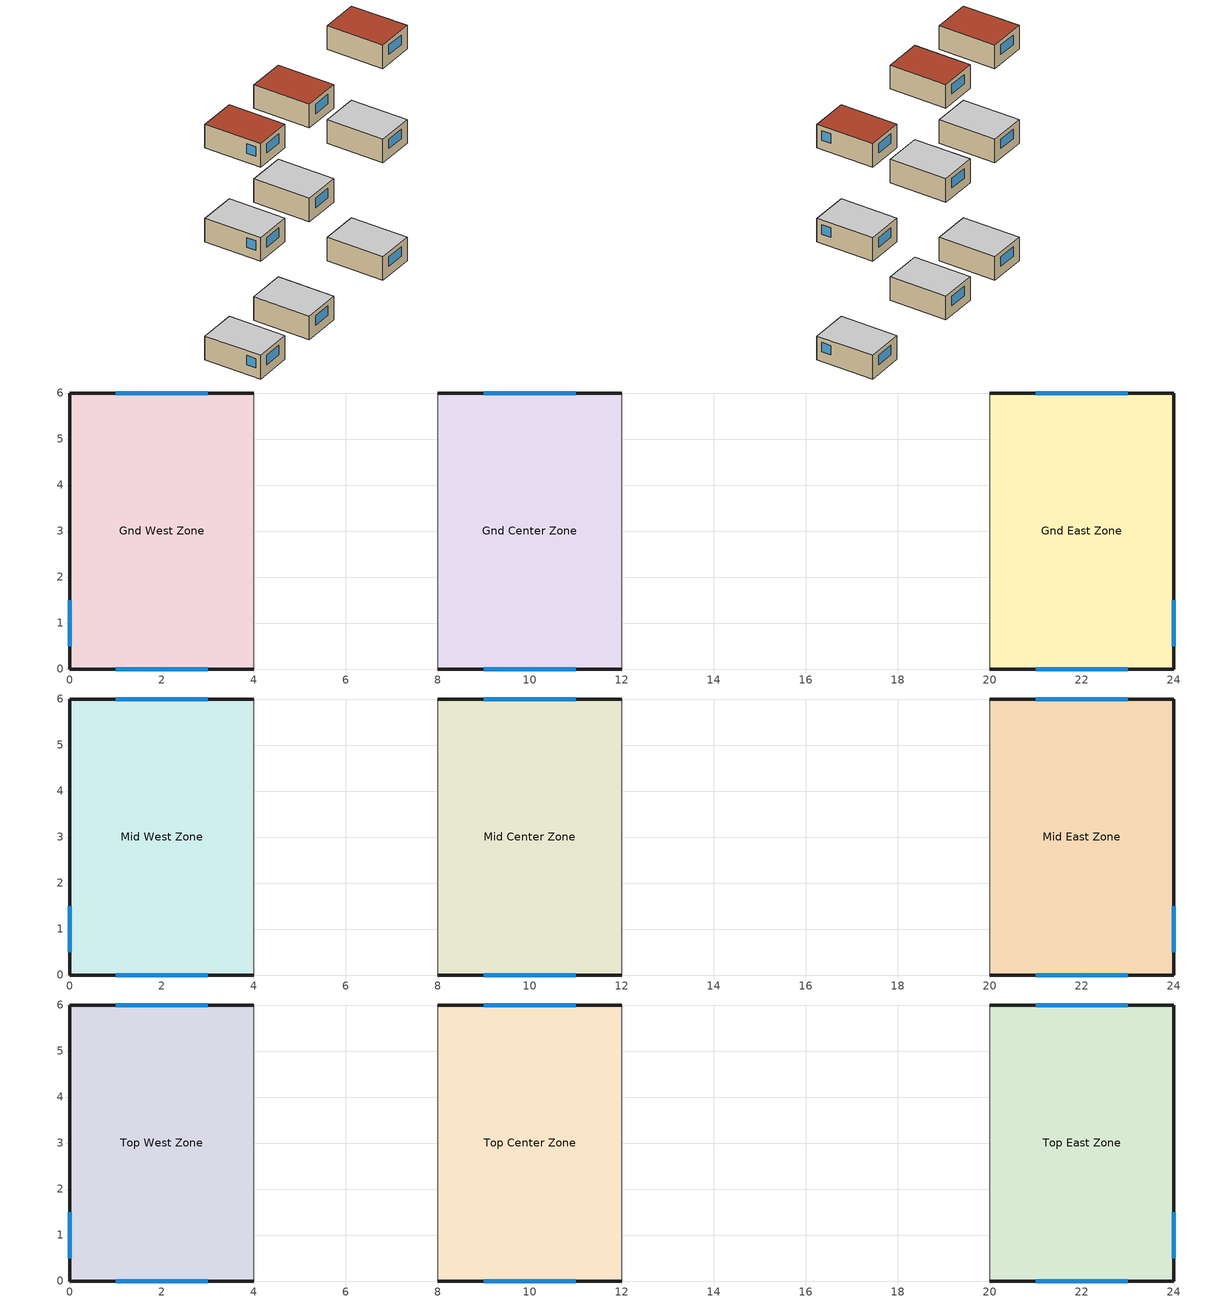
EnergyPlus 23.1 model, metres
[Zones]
Gnd West Zone
 floor adiabatic (Floor Slab): 0,0 0,6 4,6 4,0 z0
 wall outside (Ext Wall): 4,6 0,6 0,0 4,0 z0:2.5
 wall adiabatic (Ext Wall): 4,0 4,6 z0:2.5
 window (Single Pane Window): 1,0 3,0 / 3,6 1,6 z1:2
 window x3 (Single Pane Window): 0,1.5 0,0.5 z1:2
 ceiling adiabatic (Ceiling): 0,6 0,0 4,0 4,6 z2.5
Gnd Center Zone
 floor adiabatic (Floor Slab): 8,0 8,6 12,6 12,0 z0
 wall outside (Ext Wall): 8,0 12,0 / 12,6 8,6 z0:2.5
 wall adiabatic (Ext Wall): 8,6 8,0 / 12,0 12,6 z0:2.5
 window (Single Pane Window): 9,0 11,0 / 11,6 9,6 z1:2
 ceiling adiabatic (Ceiling): 8,6 8,0 12,0 12,6 z2.5
Gnd East Zone
 floor adiabatic (Floor Slab): 20,0 20,6 24,6 24,0 z0
 wall outside (Ext Wall): 20,0 24,0 24,6 20,6 z0:2.5
 wall adiabatic (Ext Wall): 20,6 20,0 z0:2.5
 window (Single Pane Window): 21,0 23,0 / 23,6 21,6 z1:2
 window x3 (Single Pane Window): 24,0.5 24,1.5 z1:2
 ceiling adiabatic (Ceiling): 20,6 20,0 24,0 24,6 z2.5
Mid West Zone
 floor adiabatic (Floor): 0,0 0,6 4,6 4,0 z12.5
 wall outside (Ext Wall): 4,6 0,6 0,0 4,0 z12.5:15
 wall adiabatic (Ext Wall): 4,0 4,6 z12.5:15
 window (Single Pane Window): 1,0 3,0 / 3,6 1,6 z13.5:14.5
 window x3 (Single Pane Window): 0,1.5 0,0.5 z13.5:14.5
 ceiling adiabatic (Ceiling): 0,6 0,0 4,0 4,6 z15
Mid Center Zone
 floor adiabatic (Floor): 8,0 8,6 12,6 12,0 z12.5
 wall outside (Ext Wall): 8,0 12,0 / 12,6 8,6 z12.5:15
 wall adiabatic (Ext Wall): 8,6 8,0 / 12,0 12,6 z12.5:15
 window (Single Pane Window): 9,0 11,0 / 11,6 9,6 z13.5:14.5
 ceiling adiabatic (Ceiling): 8,6 8,0 12,0 12,6 z15
Mid East Zone
 floor adiabatic (Floor): 20,0 20,6 24,6 24,0 z12.5
 wall outside (Ext Wall): 20,0 24,0 24,6 20,6 z12.5:15
 wall adiabatic (Ext Wall): 20,6 20,0 z12.5:15
 window (Single Pane Window): 21,0 23,0 / 23,6 21,6 z13.5:14.5
 window x3 (Single Pane Window): 24,0.5 24,1.5 z13.5:14.5
 ceiling adiabatic (Ceiling): 20,6 20,0 24,0 24,6 z15
Top West Zone
 floor adiabatic (Floor): 0,0 0,6 4,6 4,0 z22.5
 wall outside (Ext Wall): 4,6 0,6 0,0 4,0 z22.5:25
 wall adiabatic (Ext Wall): 4,0 4,6 z22.5:25
 window (Single Pane Window): 1,0 3,0 / 3,6 1,6 z23.5:24.5
 window x3 (Single Pane Window): 0,1.5 0,0.5 z23.5:24.5
 roof outside (Roof): 0,6 0,0 4,0 4,6 z25
Top Center Zone
 floor adiabatic (Floor): 8,0 8,6 12,6 12,0 z22.5
 wall outside (Ext Wall): 8,0 12,0 / 12,6 8,6 z22.5:25
 wall adiabatic (Ext Wall): 8,6 8,0 / 12,0 12,6 z22.5:25
 window (Single Pane Window): 9,0 11,0 / 11,6 9,6 z23.5:24.5
 roof outside (Roof): 8,6 8,0 12,0 12,6 z25
Top East Zone
 floor adiabatic (Floor): 20,0 20,6 24,6 24,0 z22.5
 wall outside (Ext Wall): 20,0 24,0 24,6 20,6 z22.5:25
 wall adiabatic (Ext Wall): 20,6 20,0 z22.5:25
 window (Single Pane Window): 21,0 23,0 / 23,6 21,6 z23.5:24.5
 window x3 (Single Pane Window): 24,0.5 24,1.5 z23.5:24.5
 roof outside (Roof): 20,6 20,0 24,0 24,6 z25
[Building]
Multistory Example: North Axis {deg}=0; Terrain=Suburbs; Loads Convergence Tolerance Value {W}=0.04; Temperature Convergence Tolerance Value {deltaC}=0.04; Solar Distribution=FullExterior; Maximum Number of Warmup Days=25; Minimum Number of Warmup Days=6
[Site:WeatherStation]
Wind Sensor Height Above Ground {m}=30; Wind Speed Profile Exponent=0.33; Wind Speed Profile Boundary Layer Thickness {m}=460; Air Temperature Sensor Height Above Ground {m}=30
[Site:HeightVariation]
Wind Speed Profile Exponent=0.33; Wind Speed Profile Boundary Layer Thickness {m}=460; Air Temperature Gradient Coefficient {K/m}=0.0065
[SizingPeriod:WeatherFileDays]
Weather File Sizing Period: Begin Month=7; Begin Day of Month=18; End Month=7; End Day of Month=25; Day of Week for Start Day=SummerDesignDay; Use Weather File Daylight Saving Period=No; Use Weather File Rain and Snow Indicators=No
[Site:Location]
Chicago Ohare Intl Ap IL USA WMO=725300: Latitude {deg}=41.99; Longitude {deg}=-87.91; Time Zone {hr}=-6; Elevation {m}=205
[SizingPeriod:DesignDay] Day of Month=21; Humidity Condition Type=Wetbulb; Barometric Pressure {Pa}=98886; Rain Indicator=No; Snow Indicator=No; Daylight Saving Time Indicator=No; Solar Model Indicator=ASHRAEClearSky
Name | Month | Day Type | Maximum Dry-Bulb Temperature {C} | Daily Dry-Bulb Temperature Range {deltaC} | Wetbulb or DewPoint at Maximum Dry-Bulb {C} | Wind Speed {m/s} | Wind Direction {deg} | Sky Clearness
Chicago Ohare Intl Ap Ann Htg 99% Condns DB | 1 | WinterDesignDay | -16.6 | 0 | -16.6 | 4.9 | 270 | 0
Chicago Ohare Intl Ap Ann Clg 1% Condns DB=>MWB | 7 | SummerDesignDay | 31.6 | 10.5 | 23 | 5.2 | 230 | 1
[Material] Thermal Absorptance=0.9
Name | Roughness | Thickness {m} | Conductivity {W/m-K} | Density {kg/m3} | Specific Heat {J/kg-K} | Solar Absorptance | Visible Absorptance
A1 - 1 IN STUCCO | Smooth | 0.0253898 | 0.691831 | 1858.142 | 836.8 | 0.92 | 0.92
C4 - 4 IN COMMON BRICK | Rough | 0.101498 | 0.726422 | 1922.216 | 836.8 | 0.76 | 0.76
E1 - 3 / 4 IN PLASTER OR GYP BOARD | Smooth | 0.01905 | 0.726422 | 1601.846 | 836.8 | 0.92 | 0.92
C10 - 8 IN HW CONCRETE | MediumRough | 0.203302 | 1.729577 | 2242.585 | 836.8 | 0.65 | 0.65
E3 - 3 / 8 IN FELT AND MEMBRANE | Rough | 0.00954024 | 0.190253 | 1121.292 | 1673.6 | 0.75 | 0.75
C12 - 2 IN HW CONCRETE | MediumRough | 0.0509016 | 1.729577 | 2242.585 | 836.8 | 0.65 | 0.65
ROOFING - ASPHALT SHINGLES | VeryRough | 0.0032 | 0.03 | 1121.29 | 830 | 0.7 | 0.7
BB46 - 5 / 8 IN PLYWOOD | Smooth | 0.01 | 0.11 | 544.62 | 1210 | 0.7 | 0.7
E5 - ACOUSTIC TILE | MediumSmooth | 0.01 | 0.06 | 480.55 | 830 | 0.32 | 0.32
[Material:AirGap]
E4 - CEILING AIRSPACE: Thermal Resistance {m2-K/W}=0.17
[WindowMaterial:Glazing]
CLEAR GLASS: Optical Data Type=SpectralAverage; Thickness {m}=0.003; Solar Transmittance at Normal Incidence=0.837; Front Side Solar Reflectance at Normal Incidence=7.50E-02; Back Side Solar Reflectance at Normal Incidence=7.50E-02; Visible Transmittance at Normal Incidence=0.898; Front Side Visible Reflectance at Normal Incidence=8.10E-02; Back Side Visible Reflectance at Normal Incidence=8.10E-02; Infrared Transmittance at Normal Incidence=0; Front Side Infrared Hemispherical Emissivity=0.84; Back Side Infrared Hemispherical Emissivity=0.84; Conductivity {W/m-K}=0.9
[Construction]
Ext Wall: A1 - 1 IN STUCCO, C4 - 4 IN COMMON BRICK, E1 - 3 / 4 IN PLASTER OR GYP BOARD
Floor: E5 - ACOUSTIC TILE, E4 - CEILING AIRSPACE, C12 - 2 IN HW CONCRETE
Ceiling: C12 - 2 IN HW CONCRETE, E4 - CEILING AIRSPACE, E5 - ACOUSTIC TILE
Floor Slab: C10 - 8 IN HW CONCRETE
Roof: ROOFING - ASPHALT SHINGLES, E3 - 3 / 8 IN FELT AND MEMBRANE, BB46 - 5 / 8 IN PLYWOOD
Single Pane Window: CLEAR GLASS
[Zone] Type=1; Ceiling Height {m}=autocalculate; Volume {m3}=autocalculate
Name | Multiplier
Gnd West Zone; Gnd East Zone; Mid West Zone; Mid East Zone; Top West Zone; Top East Zone | 1
Gnd Center Zone; Mid Center Zone; Top Center Zone | 4
[Sizing:Zone] Zone Cooling Design Supply Air Temperature Input Method=SupplyAirTemperature; Zone Cooling Design Supply Air Temperature {C}=14; Zone Heating Design Supply Air Temperature Input Method=SupplyAirTemperature; Zone Heating Design Supply Air Temperature {C}=50; Zone Cooling Design Supply Air Humidity Ratio {kgWater/kgDryAir}=0.009; Zone Heating Design Supply Air Humidity Ratio {kgWater/kgDryAir}=0.009; Zone Heating Sizing Factor=1.2; Zone Cooling Sizing Factor=1.2; Cooling Design Air Flow Method=DesignDay; Heating Design Air Flow Method=DesignDay; Account for Dedicated Outdoor Air System=No; Dedicated Outdoor Air System Control Strategy=NeutralSupplyAir; Dedicated Outdoor Air Low Setpoint Temperature for Design {C}=autosize; Dedicated Outdoor Air High Setpoint Temperature for Design {C}=autosize
Name | Design Specification Outdoor Air Object
Gnd West Zone | SZ DSOA Gnd West Zone
Gnd Center Zone | SZ DSOA Gnd Center Zone
Gnd East Zone | SZ DSOA Gnd East Zone
Mid West Zone | SZ DSOA Mid West Zone
Mid Center Zone | SZ DSOA Mid Center Zone
Mid East Zone | SZ DSOA Mid East Zone
Top West Zone | SZ DSOA Top West Zone
Top Center Zone | SZ DSOA Top Center Zone
Top East Zone | SZ DSOA Top East Zone
[DesignSpecification:OutdoorAir] Outdoor Air Method=FLOW/ZONE; Outdoor Air Flow per Zone Floor Area {m3/s-m2}=0; Outdoor Air Flow per Zone {m3/s}=0.01888
SZ DSOA Gnd West Zone; SZ DSOA Gnd Center Zone; SZ DSOA Gnd East Zone; SZ DSOA Mid West Zone; SZ DSOA Mid Center Zone; SZ DSOA Mid East Zone; SZ DSOA Top West Zone; SZ DSOA Top Center Zone; SZ DSOA Top East Zone
[ZoneControl:Thermostat] Control Type Schedule=Zone Control Type Sch; Control 1=Heating Cooling Setpoint
Name | Zone or ZoneList
Gnd West Thermostat | Gnd West Zone
Gnd Center Thermostat | Gnd Center Zone
Gnd East Thermostat | Gnd East Zone
Mid West Thermostat | Mid West Zone
Mid Center Thermostat | Mid Center Zone
Mid East Thermostat | Mid East Zone
Top West Thermostat | Top West Zone
Top Center Thermostat | Top Center Zone
Top East Thermostat | Top East Zone
[Zone equipment]
Gnd West Zone: Gnd West Window AC, Gnd West Baseboard
Gnd Center Zone: Gnd Center Window AC, Gnd Center Baseboard
Gnd East Zone: Gnd East Window AC, Gnd East Baseboard
Mid West Zone: Mid West Window AC, Mid West Baseboard
Mid Center Zone: Mid Center Window AC, Mid Center Baseboard
Mid East Zone: Mid East Window AC, Mid East Baseboard
Top West Zone: Top West Window AC, Top West Baseboard
Top Center Zone: Top Center Window AC, Top Center Baseboard
Top East Zone: Top East Window AC, Top East Baseboard
[ZoneHVAC:WindowAirConditioner] Availability Schedule=AlwaysOnSchedule; Maximum Supply Air Flow Rate {m3/s}=AUTOSIZE; Maximum Outdoor Air Flow Rate {m3/s}=AUTOSIZE; Supply Air Fan Operating Mode Schedule=CyclingFanSch; Fan Placement=BlowThrough; Cooling Convergence Tolerance=0.001
Name | Supply Air Fan | DX Cooling Coil
Gnd West Window AC | Gnd West OA Fan | Gnd West OA DX Coil
Gnd Center Window AC | Gnd Center OA Fan | Gnd Center OA DX Coil
Gnd East Window AC | Gnd East OA Fan | Gnd East OA DX Coil
Mid West Window AC | Mid West OA Fan | Mid West OA DX Coil
Mid Center Window AC | Mid Center OA Fan | Mid Center OA DX Coil
Mid East Window AC | Mid East OA Fan | Mid East OA DX Coil
Top West Window AC | Top West OA Fan | Top West OA DX Coil
Top Center Window AC | Top Center OA Fan | Top Center OA DX Coil
Top East Window AC | Top East OA Fan | Top East OA DX Coil
[Fan:OnOff] Availability Schedule=AlwaysOnSchedule; Fan Total Efficiency=0.5; Pressure Rise {Pa}=75; Maximum Flow Rate {m3/s}=AUTOSIZE; Motor Efficiency=0.9; Motor In Airstream Fraction=1
Gnd West OA Fan; Gnd Center OA Fan; Gnd East OA Fan; Mid West OA Fan; Mid Center OA Fan; Mid East OA Fan; Top West OA Fan; Top Center OA Fan; Top East OA Fan
[Coil:Cooling:DX:SingleSpeed] Availability Schedule=AlwaysOnSchedule; Gross Rated Total Cooling Capacity {W}=AUTOSIZE; Gross Rated Sensible Heat Ratio=AUTOSIZE; Gross Rated Cooling COP {W/W}=3; Rated Air Flow Rate {m3/s}=AUTOSIZE; 2023 Rated Evaporator Fan Power Per Volume Flow {W/(m3/s)}=934.4; Total Cooling Capacity Function of Temperature Curve=WindACCoolCapFT; Total Cooling Capacity Function of Flow Fraction Curve=WindACCoolCapFFF; Energy Input Ratio Function of Temperature Curve=WindACEIRFT; Energy Input Ratio Function of Flow Fraction Curve=WindACEIRFFF; Part Load Fraction Correlation Curve=WindACPLFFPLR
Gnd West OA DX Coil; Gnd Center OA DX Coil; Gnd East OA DX Coil; Mid West OA DX Coil; Mid Center OA DX Coil; Mid East OA DX Coil; Top West OA DX Coil; Top Center OA DX Coil; Top East OA DX Coil
[ZoneHVAC:Baseboard:Convective:Electric] Availability Schedule=AlwaysOnSchedule; Heating Design Capacity Method=HeatingDesignCapacity; Heating Design Capacity {W}=AUTOSIZE; Efficiency=0.95
Gnd West Baseboard; Gnd Center Baseboard; Gnd East Baseboard; Mid West Baseboard; Mid Center Baseboard; Mid East Baseboard; Top West Baseboard; Top Center Baseboard; Top East Baseboard
[ThermostatSetpoint:DualSetpoint]
Heating Cooling Setpoint: Heating Setpoint Temperature Schedule=Heating Temp Sch; Cooling Setpoint Temperature Schedule=Cooling Temp Sch
[Schedule:Compact]
CyclingFanSch: Through: 12/31, For: AllDays, Until: 24:00, 0
AlwaysOnSchedule: THROUGH: 12/31, FOR: AllDays, UNTIL: 24:00, 1
Zone Control Type Sch: THROUGH: 12/31, FOR: AllDays, UNTIL: 24:00, 4
Heating Temp Sch: THROUGH: 12/31, FOR: AllDays, UNTIL: 24:00, 20
Cooling Temp Sch: THROUGH: 12/31, FOR: AllDays, UNTIL: 24:00, 24
[Curve:Biquadratic] Minimum Value of x=12.77778; Maximum Value of x=23.88889; Minimum Value of y=18; Maximum Value of y=46.11111; Input Unit Type for X=Temperature; Input Unit Type for Y=Temperature; Output Unit Type=Dimensionless
Name | Coefficient1 Constant | Coefficient2 x | Coefficient3 x**2 | Coefficient4 y | Coefficient5 y**2 | Coefficient6 x*y
WindACCoolCapFT | 0.942588 | 0.00954335 | 0.00068377 | -0.0110427 | 5.249e-06 | -9.72e-06
WindACEIRFT | 0.342414 | 0.034885 | -0.0006237 | 0.00497722 | 0.000437951 | -0.000728028
[Curve:Quadratic]
Name | Coefficient1 Constant | Coefficient2 x | Coefficient3 x**2 | Minimum Value of x | Maximum Value of x
WindACCoolCapFFF | 0.8 | 0.2 | 0 | 0.5 | 1.5
WindACEIRFFF | 1.1552 | -0.1808 | 0.0256 | 0.5 | 1.5
WindACPLFFPLR | 0.85 | 0.15 | 0 | 0 | 1
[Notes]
MultiStory.idf
Basic file description:  9 Zones, 10 Story Building
This model illustrates the use of Zone Multipliers and Zone List Multipliers using the ZoneList and
ZoneGroup objects.  This model simulates a large (10) multi-story building with 60 zones.  Since many of
the zones are identical, all 60 zones can be simulated with only 9 unique zones in the input file.
This model also illustrates the use of Site:WeatherStation, Site:HeightVariation, and OutdoorAir:Node
objects with height-dependent atmospheric properties.
The zones are organized into floors as follows:
Gnd Floor:       Gnd West Zone, Gnd Center Zone (x4), Gnd East Zone
Mid Floor (x8):  Mid West Zone, Mid Center Zone (x4), Mid East Zone
Top Floor:       Top West Zone, Top Center Zone (x4), Top East Zone
Zone Multiplier field in the ZONE object is used to replicate center zones on the same floor.  The
ZoneList object is used to define a list of zones.  The ZoneGroup object is used to organize zones
into floors using the Zone List and the Zone List Multiplier fields.
Window Multipliers are also used in the SURFACE:HEATTRANSFER:SUB object for East and West windows.
TIPS FOR MULTI-STORY SIMULATIONS:
* If the basic zone geometry is identical, make one zone, copy & paste it as necessary, then change
the Zone Origin field to locate each zone correctly.
* Do not use interzone surfaces between zones that are multiplied.  Set the adjoining surfaces to
be adiabatic, i.e. use the OtherZoneSurface exterior boundary condition with the other surface
pointing back to itself.
* Locate the middle floor zones roughly halfway between top and ground because exterior convection
coefficients change with height.  Halfway should cause the differences to average out.
* This model only replicates zones in the East-West direction.  An additional "dimension" of zones
replicated in the North-South direction is possible but requires a total of 9 zones per floor for
a total of 27 zones in the input file.
* For all types of multipliers (Zone, Zone List, and Window) exterior shading of the multiplied
zones or windows must not be significantly different.  Otherwise it is best to simulate each
zone or window explicitly to accurately account for differences in solar gains.
Simulation Location/Run: Chicago IL, 2 design days, 1 annual run period
Location: Chicago IL
Design Days: Summer and Winter
Run Period: Full annual Simulation, Not run with Run Control
Run Control: Zone Sizing,  Design Days
Building: Gross Wall area, 1500 m2, Window-Wall Ratio 20%
Floor Area: 1,440 m2
Number of Stories: 10
Zone Description Details:
Internal gains description:      None
Interzone Surfaces:              None (use adiabatic surfaces for multiplied zones)
Internal Mass:                   None
People:                          Standard prescription from CA Title 24 for Office Buildings
Lights:                          Standard prescription from CA Title 24 for Office Buildings
Electric Equipment:              Standard prescription from CA Title 24 for Office Buildings
DHW Equipment:                   Standard prescription from CA Title 24 for Office Buildings
Windows:                         Single Pane Windows
Detached Shading:                None
Daylight:                        None
Natural Ventilation          :   None
Compact Schedules (preferred):   Yes
Solar Distribution:              Full Exterior
HVAC:                            Electric Baseboard and Window Air-Conditioning for each zone.
Purchased Air:
Zonal Equipment:
Central Air Handling Equipment:
System Equipment Autosize:
Purchased Cooling:
Purchased Heating:
Standard Reports:
Timestep or Hourly Variables:   Group and Zone Sensible Heating/Cooling; Electricity Meters
Time bins Report:               None
HTML Report:                    AllSummary
Environmental Emissions:        None
Utility Tariffs:                None
Chicago Ohare Intl Ap IL USA Annual Heating 99%, MaxDB=-16.6°C
